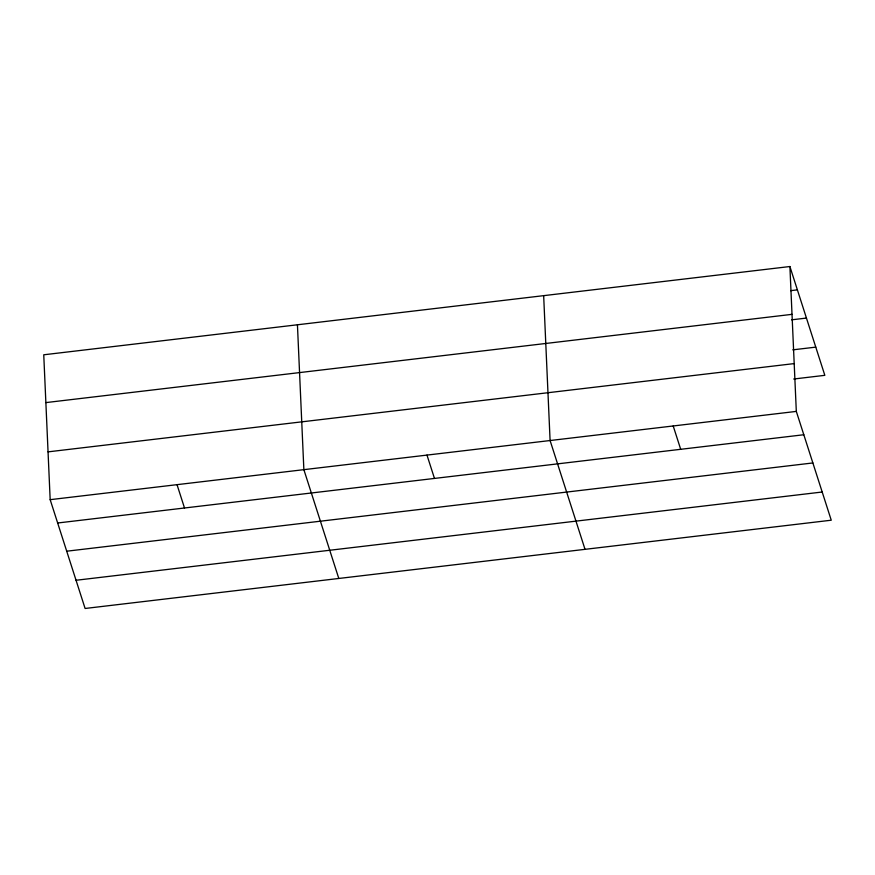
<?xml version="1.0" encoding="UTF-8"?>
<svg xmlns="http://www.w3.org/2000/svg" width="875" height="875" viewBox="0 0 875 875"><rect width="100%" height="100%" fill="white"/><g stroke="black" fill="none" stroke-linecap="round" stroke-linejoin="round"><path stroke-width="1.31" d="M789.895 266.525L43.75 354.791L50.17 499.669L85.105 608.475L831.25 520.209L796.316 411.403L789.895 266.525L824.83 375.331L793.712 379.017M790.617 290.664L797.387 289.866M45.872 402.598L792.017 314.344M791.558 319.834L806.444 318.073M792.772 349.847L815.773 347.134M48.059 451.861L794.194 363.595M50.17 499.669L796.316 411.403M57.663 522.998L803.808 434.744M66.719 551.206L812.864 462.952M76.048 580.267L822.194 492.012M673.203 425.972L680.695 449.302M585.025 549.336L550.091 440.53L543.659 295.652M426.978 455.098L434.47 478.428M338.8 578.462L303.866 469.656L297.434 324.778M177.023 484.663L184.516 508.003"/></g></svg>
